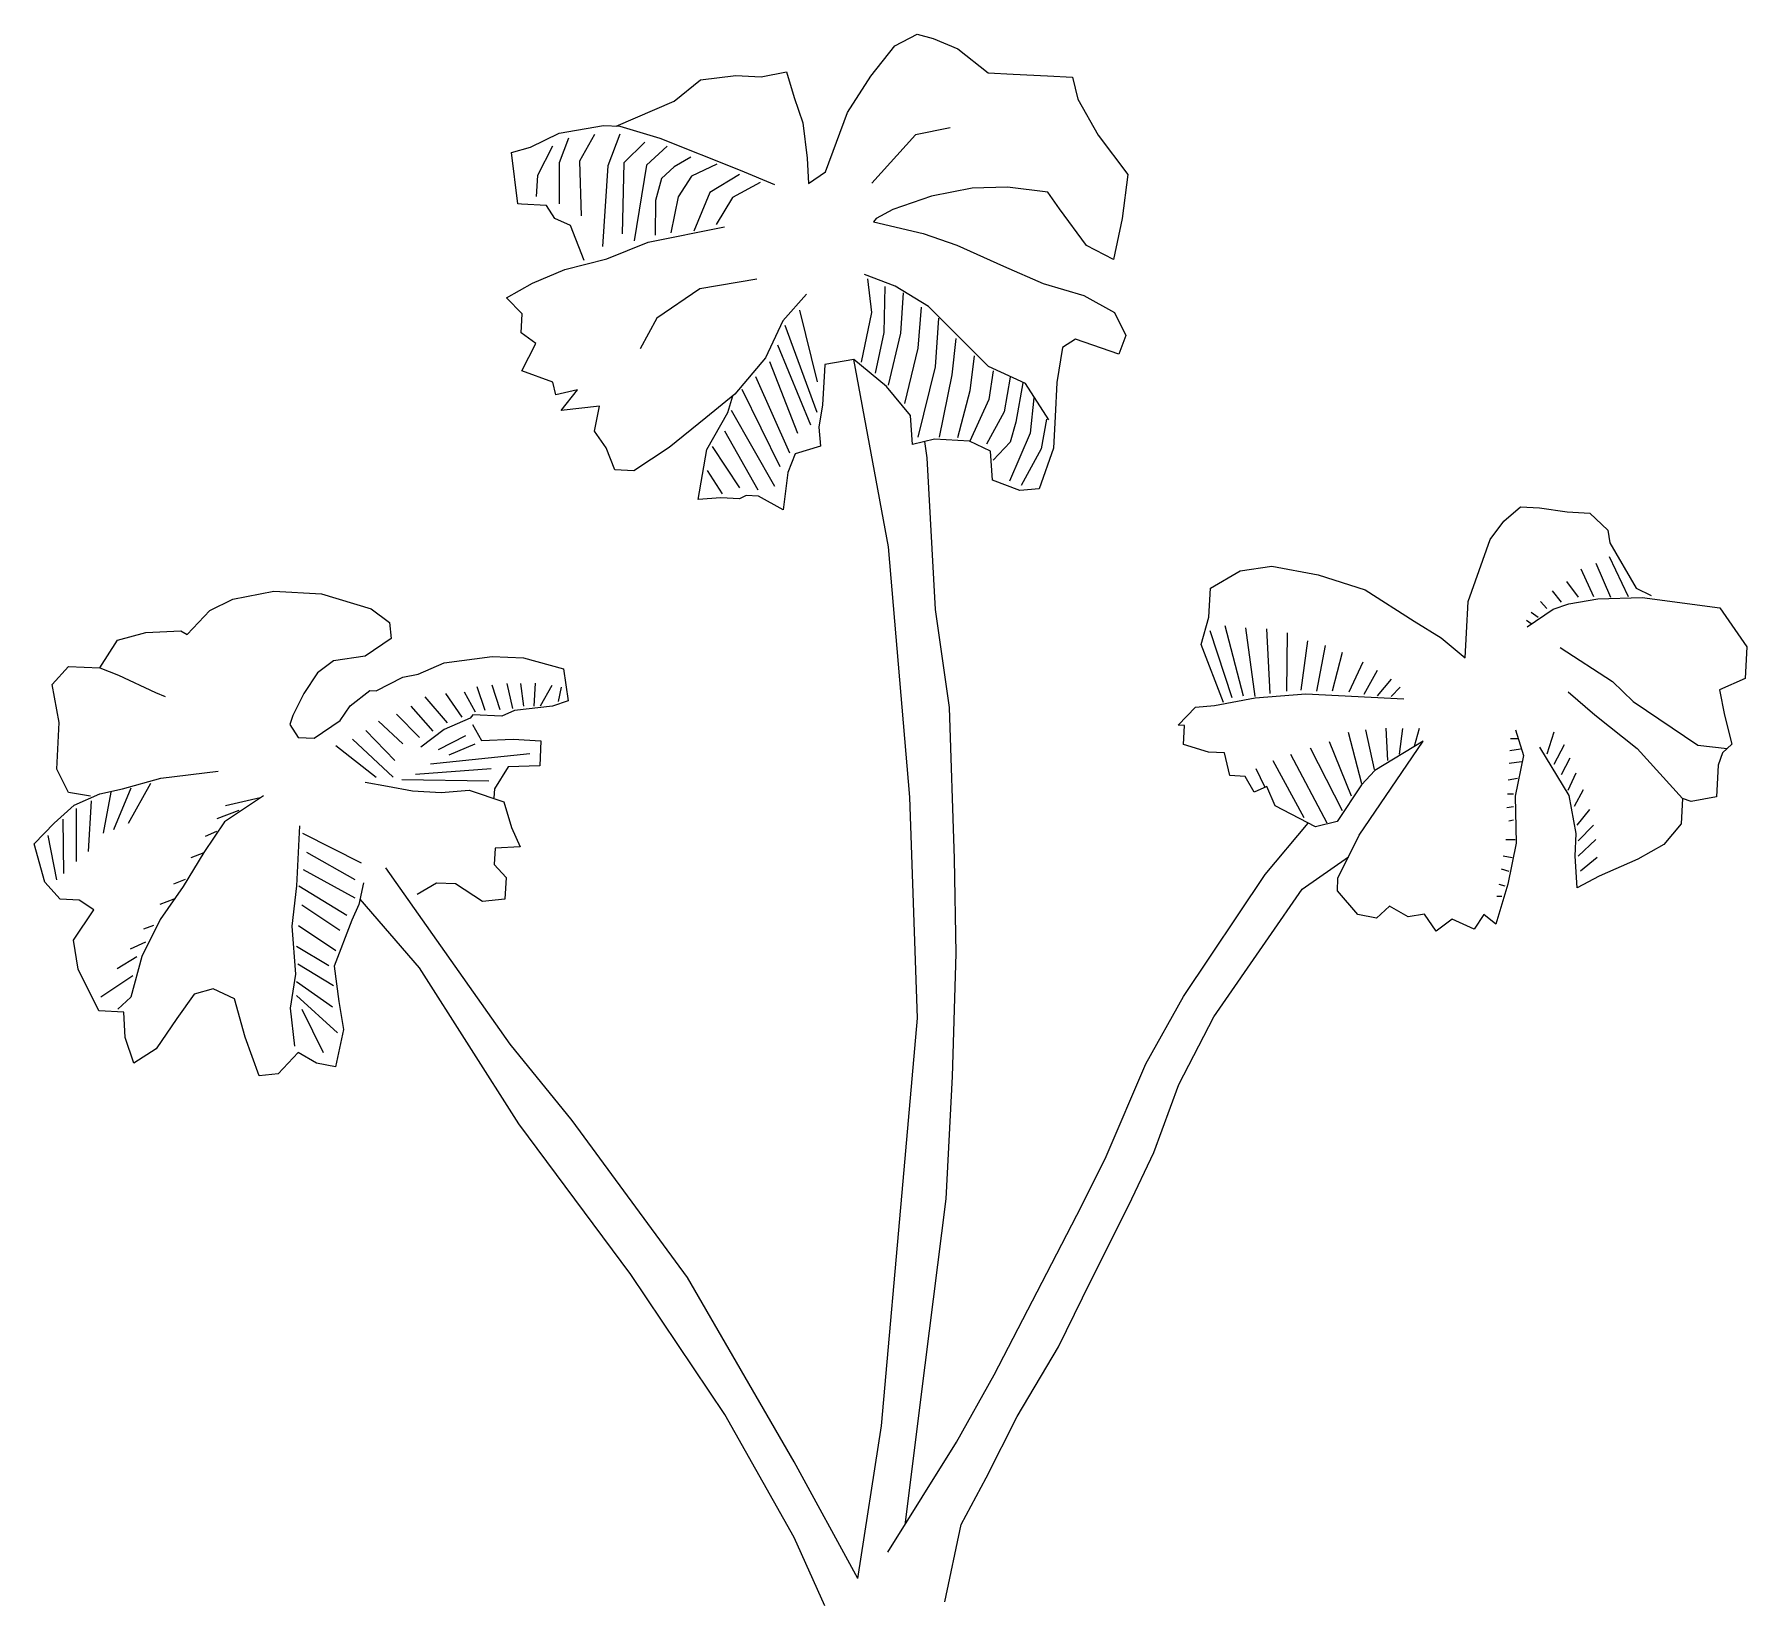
# Model space of a CAD drawing. Header units: millimetres. Extents: x 355.31 to 357.78, y 2540.4 to 2542.67.
import ezdxf

# ---------------------------------------------------------------- set-up
doc = ezdxf.new("R2010")
doc.units = ezdxf.units.MM
doc.header["$LTSCALE"] = 10
doc.layers.add('Vegetais', color=94, linetype='Continuous')

msp = doc.modelspace()

# ---------------------------------------------------------------- linework, layer by layer
at = {"layer": 'Vegetais'}
for p, q in [((356.5476, 2542.6553), (356.5796, 2542.6718)), ((356.5796, 2542.6718), (356.6027, 2542.6655)), ((356.5129, 2542.6115), (356.5476, 2542.6553)), ((356.6027, 2542.6655), (356.6383, 2542.6507)), ((356.6383, 2542.6507), (356.6821, 2542.616)), ((356.229, 2542.5752), (356.2669, 2542.6058)), ((356.2669, 2542.6058), (356.3179, 2542.6123)), ((356.3179, 2542.6123), (356.3543, 2542.6105)), ((356.3543, 2542.6105), (356.391, 2542.6177)), ((356.391, 2542.6177), (356.4021, 2542.5807)), ((356.479, 2542.5586), (356.5129, 2542.6115)), ((356.6821, 2542.616), (356.7184, 2542.6141)), ((356.7184, 2542.6141), (356.7677, 2542.6116)), ((356.7677, 2542.6116), (356.804, 2542.6098)), ((356.804, 2542.6098), (356.8115, 2542.5782)), ((356.1453, 2542.5392), (356.229, 2542.5752)), ((356.4021, 2542.5807), (356.4146, 2542.5437)), ((356.8115, 2542.5782), (356.8413, 2542.526)), ((356.4474, 2542.4732), (356.479, 2542.5586)), ((356.0216, 2542.509), (356.0629, 2542.529)), ((356.0629, 2542.529), (356.1271, 2542.5401)), ((356.1139, 2542.5269), (356.0922, 2542.4886)), ((356.1271, 2542.5401), (356.1505, 2542.5389)), ((356.1506, 2542.5277), (356.1331, 2542.4819)), ((356.1505, 2542.5389), (356.2081, 2542.5217)), ((356.4146, 2542.5437), (356.4211, 2542.4927)), ((356.5775, 2542.5264), (356.5141, 2542.4568)), ((356.6274, 2542.5368), (356.5775, 2542.5264)), ((356.8413, 2542.526), (356.8839, 2542.4692)), ((355.9939, 2542.5013), (356.0216, 2542.509)), ((356.0031, 2542.4268), (355.9939, 2542.5013)), ((356.0531, 2542.5102), (356.0314, 2542.4677)), ((356.0764, 2542.5219), (356.0631, 2542.4861)), ((356.1864, 2542.5161), (356.1564, 2542.4861)), ((356.2189, 2542.5102), (356.1889, 2542.4827)), ((356.2081, 2542.5217), (356.324, 2542.4755)), ((356.0631, 2542.4861), (356.0631, 2542.4269)), ((356.0922, 2542.4886), (356.0947, 2542.4094)), ((356.1331, 2542.4819), (356.1256, 2542.3652)), ((356.1564, 2542.4861), (356.1539, 2542.3835)), ((356.1889, 2542.4827), (356.1714, 2542.3735)), ((356.2289, 2542.4802), (356.2106, 2542.4635)), ((356.2531, 2542.4944), (356.2289, 2542.4802)), ((356.2906, 2542.4844), (356.2539, 2542.4669)), ((356.324, 2542.4755), (356.3737, 2542.4548)), ((356.4211, 2542.4927), (356.4231, 2542.4562)), ((356.4231, 2542.4562), (356.4474, 2542.4732)), ((356.0314, 2542.4677), (356.0297, 2542.4377)), ((356.2106, 2542.4635), (356.2022, 2542.4319)), ((356.2539, 2542.4669), (356.2347, 2542.4369)), ((356.3231, 2542.4694), (356.2806, 2542.4435)), ((356.3531, 2542.4577), (356.3131, 2542.436)), ((356.6594, 2542.4494), (356.6003, 2542.4381)), ((356.7101, 2542.4508), (356.6594, 2542.4494)), ((356.7683, 2542.4439), (356.7101, 2542.4508)), ((356.8839, 2542.4692), (356.8755, 2542.406)), ((356.0083, 2542.4265), (356.0031, 2542.4268)), ((356.0446, 2542.4247), (356.0083, 2542.4265)), ((356.0566, 2542.4059), (356.0446, 2542.4247)), ((356.2022, 2542.4319), (356.2014, 2542.3818)), ((356.2347, 2542.4369), (356.2239, 2542.3852)), ((356.2806, 2542.4435), (356.2572, 2542.3877)), ((356.3131, 2542.436), (356.2897, 2542.3969)), ((356.6003, 2542.4381), (356.5447, 2542.4188)), ((356.7852, 2542.4197), (356.7683, 2542.4439)), ((356.0795, 2542.3956), (356.0566, 2542.4059)), ((356.5207, 2542.4058), (356.5165, 2542.4008)), ((356.5165, 2542.4008), (356.5885, 2542.3841)), ((356.5447, 2542.4188), (356.5207, 2542.4058)), ((356.8242, 2542.367), (356.7852, 2542.4197)), ((356.8755, 2542.406), (356.8634, 2542.3468)), ((356.099, 2542.3452), (356.0795, 2542.3956)), ((356.1914, 2542.3717), (356.3017, 2542.3935)), ((356.5885, 2542.3841), (356.637, 2542.3674)), ((356.1317, 2542.3475), (356.1914, 2542.3717)), ((356.637, 2542.3674), (356.7043, 2542.3367)), ((356.8634, 2542.3468), (356.8242, 2542.367)), ((356.0246, 2542.3126), (356.0711, 2542.3323)), ((356.0711, 2542.3323), (356.1317, 2542.3475)), ((356.5482, 2542.3082), (356.5036, 2542.3247)), ((356.7043, 2542.3367), (356.7616, 2542.3117)), ((355.9871, 2542.2911), (356.0246, 2542.3126)), ((356.266, 2542.3043), (356.204, 2542.2619)), ((356.3485, 2542.3183), (356.266, 2542.3043)), ((356.5081, 2542.3185), (356.5139, 2542.2701)), ((356.5331, 2542.3076), (356.5314, 2542.241)), ((356.5961, 2542.2785), (356.5482, 2542.3082)), ((356.7616, 2542.3117), (356.8205, 2542.2944)), ((356.0093, 2542.2679), (355.9871, 2542.2911)), ((356.4202, 2542.2965), (356.3858, 2542.2579)), ((356.5597, 2542.2985), (356.5556, 2542.2401)), ((356.5856, 2542.2776), (356.5806, 2542.2184)), ((356.6827, 2542.1922), (356.5961, 2542.2785)), ((356.8205, 2542.2944), (356.8647, 2542.27)), ((356.008, 2542.2407), (356.0093, 2542.2679)), ((356.204, 2542.2619), (356.1797, 2542.2177)), ((356.3858, 2542.2579), (356.361, 2542.2046)), ((356.3889, 2542.2518), (356.4347, 2542.1259)), ((356.4097, 2542.2735), (356.4356, 2542.1701)), ((356.5139, 2542.2701), (356.4989, 2542.1984)), ((356.6106, 2542.2618), (356.6056, 2542.1918)), ((356.8647, 2542.27), (356.8812, 2542.2367)), ((356.0293, 2542.2253), (356.008, 2542.2407)), ((356.5314, 2542.241), (356.5189, 2542.1826)), ((356.5556, 2542.2401), (356.5381, 2542.1651)), ((356.6356, 2542.2326), (356.6297, 2542.1801)), ((356.8082, 2542.2313), (356.7894, 2542.2193)), ((356.8708, 2542.2099), (356.8082, 2542.2313)), ((356.8812, 2542.2367), (356.8708, 2542.2099)), ((356.0091, 2542.186), (356.0293, 2542.2253)), ((356.361, 2542.2046), (356.3167, 2542.1522)), ((356.3781, 2542.2234), (356.4256, 2542.1076)), ((356.4882, 2542.202), (356.4463, 2542.1951)), ((356.5357, 2542.1632), (356.4882, 2542.202)), ((356.5806, 2542.2184), (356.5614, 2542.1384)), ((356.6622, 2542.2076), (356.6556, 2542.1568)), ((356.7894, 2542.2193), (356.7816, 2542.169)), ((356.0537, 2542.1694), (356.0091, 2542.186)), ((356.3464, 2542.1776), (356.3956, 2542.0675)), ((356.3664, 2542.1993), (356.4072, 2542.0959)), ((356.4458, 2542.186), (356.4433, 2542.1367)), ((356.4463, 2542.1951), (356.4458, 2542.186)), ((356.6056, 2542.1918), (356.5806, 2542.0901)), ((356.6297, 2542.1801), (356.6114, 2542.0901)), ((356.7361, 2542.1674), (356.6827, 2542.1922)), ((356.6897, 2542.1859), (356.6831, 2542.1442)), ((356.7139, 2542.1768), (356.7056, 2542.1267)), ((356.058, 2542.151), (356.0537, 2542.1694)), ((356.0896, 2542.1585), (356.058, 2542.151)), ((356.066, 2542.1285), (356.0896, 2542.1585)), ((356.3167, 2542.1522), (356.2747, 2542.118)), ((356.3264, 2542.1593), (356.3814, 2542.0475)), ((356.5699, 2542.1212), (356.5357, 2542.1632)), ((356.6556, 2542.1568), (356.6381, 2542.0892)), ((356.7322, 2542.1684), (356.7222, 2542.1117)), ((356.7698, 2542.115), (356.7361, 2542.1674)), ((356.7816, 2542.169), (356.7791, 2542.1197)), ((356.1209, 2542.1348), (356.066, 2542.1285)), ((356.1139, 2542.0988), (356.1209, 2542.1348)), ((356.3063, 2542.1255), (356.3137, 2542.1497)), ((356.3114, 2542.1292), (356.3739, 2542.0192)), ((356.4433, 2542.1367), (356.4378, 2542.1045)), ((356.6831, 2542.1442), (356.6556, 2542.0842)), ((356.7481, 2542.1467), (356.7431, 2542.0959)), ((356.2747, 2542.118), (356.2218, 2542.0751)), ((356.2763, 2542.0724), (356.3063, 2542.1255)), ((356.4378, 2542.1045), (356.4403, 2542.0771)), ((356.573, 2542.0795), (356.5699, 2542.1212)), ((356.7056, 2542.1267), (356.6797, 2542.0801)), ((356.7222, 2542.1117), (356.7139, 2542.0826)), ((356.7664, 2542.1159), (356.7589, 2542.0734)), ((356.7791, 2542.1197), (356.7768, 2542.0743)), ((356.1308, 2542.0746), (356.1139, 2542.0988)), ((356.3014, 2542.0992), (356.3497, 2542.0142)), ((356.6046, 2542.0869), (356.573, 2542.0795)), ((356.5941, 2542.0602), (356.5906, 2542.0836)), ((356.6552, 2542.0844), (356.6046, 2542.0869)), ((356.6856, 2542.0698), (356.6552, 2542.0844)), ((356.7139, 2542.0826), (356.6897, 2542.0567)), ((356.7431, 2542.0959), (356.7131, 2542.0267)), ((356.1435, 2542.0427), (356.1308, 2542.0746)), ((356.2218, 2542.0751), (356.1707, 2542.0413)), ((356.2635, 2542.0002), (356.2763, 2542.0724)), ((356.2839, 2542.0767), (356.3231, 2542.0167)), ((356.4034, 2542.0659), (356.3929, 2542.0392)), ((356.4403, 2542.0771), (356.4034, 2542.0659)), ((356.6887, 2542.0281), (356.6856, 2542.0698)), ((356.7589, 2542.0734), (356.7297, 2542.02)), ((356.7768, 2542.0743), (356.7557, 2542.0156)), ((356.1707, 2542.0413), (356.1435, 2542.0427)), ((356.2764, 2542.0417), (356.2981, 2542.0084)), ((356.3929, 2542.0392), (356.3863, 2541.9849)), ((356.7282, 2542.0131), (356.6887, 2542.0281)), ((356.3327, 2542.0058), (356.3234, 2542.0011)), ((356.3509, 2542.0049), (356.3327, 2542.0058)), ((356.3863, 2541.9849), (356.3509, 2542.0049)), ((356.7557, 2542.0156), (356.7282, 2542.0131)), ((356.2962, 2542.0025), (356.2635, 2542.0002)), ((356.3234, 2542.0011), (356.2962, 2542.0025)), ((357.4266, 2541.9686), (357.451, 2541.9895)), ((357.451, 2541.9895), (357.4783, 2541.9881)), ((357.4783, 2541.9881), (357.5183, 2541.9822)), ((357.5183, 2541.9822), (357.5507, 2541.9805)), ((357.5507, 2541.9805), (357.5767, 2541.9558)), ((357.4071, 2541.9423), (357.4266, 2541.9686)), ((357.5767, 2541.9558), (357.5797, 2541.9375)), ((357.3752, 2541.8529), (357.4071, 2541.9423)), ((357.5797, 2541.9375), (357.618, 2541.8718)), ((357.5597, 2541.9083), (357.5806, 2541.8591)), ((357.5789, 2541.9175), (357.6064, 2541.86)), ((357.0031, 2541.8718), (357.046, 2541.8969)), ((357.046, 2541.8969), (357.0918, 2541.9037)), ((357.0918, 2541.9037), (357.1588, 2541.8912)), ((357.1588, 2541.8912), (357.2266, 2541.8696)), ((357.5172, 2541.8816), (357.5339, 2541.8591)), ((357.5381, 2541.9), (357.5564, 2541.86)), ((355.5587, 2541.8397), (355.592, 2541.8562)), ((355.592, 2541.8562), (355.6511, 2541.8675)), ((355.6511, 2541.8675), (355.7198, 2541.864)), ((355.7198, 2541.864), (355.7915, 2541.8422)), ((357.001, 2541.8303), (357.0031, 2541.8718)), ((357.2266, 2541.8696), (357.2971, 2541.8244)), ((357.4964, 2541.8683), (357.5097, 2541.8516)), ((357.5206, 2541.8495), (357.5626, 2541.8564)), ((357.5626, 2541.8564), (357.6264, 2541.8584)), ((357.618, 2541.8718), (357.6395, 2541.8616)), ((357.6264, 2541.8584), (357.7387, 2541.8436)), ((355.5258, 2541.8049), (355.5587, 2541.8397)), ((355.7915, 2541.8422), (355.8178, 2541.8226)), ((356.9899, 2541.7906), (357.001, 2541.8303)), ((357.3729, 2541.8076), (357.3752, 2541.8529)), ((357.4605, 2541.8161), (357.4981, 2541.8415)), ((357.4664, 2541.8375), (357.4764, 2541.83)), ((357.4797, 2541.8525), (357.4889, 2541.8425)), ((357.4981, 2541.8415), (357.5206, 2541.8495)), ((357.7387, 2541.8436), (357.7774, 2541.7871)), ((355.4253, 2541.797), (355.4661, 2541.808)), ((355.4661, 2541.808), (355.5169, 2541.8106)), ((355.5169, 2541.8106), (355.5258, 2541.8049)), ((355.8178, 2541.8226), (355.8205, 2541.7991)), ((357.0022, 2541.8108), (357.0339, 2541.7141)), ((357.0239, 2541.8183), (357.0506, 2541.7166)), ((357.0539, 2541.8149), (357.0672, 2541.7157)), ((357.0839, 2541.8133), (357.0889, 2541.7199)), ((357.1139, 2541.8074), (357.1131, 2541.7232)), ((357.2971, 2541.8244), (357.3362, 2541.8003)), ((357.3711, 2541.7713), (357.3729, 2541.8076)), ((357.4597, 2541.8258), (357.4664, 2541.8208)), ((355.3998, 2541.7567), (355.4253, 2541.797)), ((355.8205, 2541.7991), (355.7828, 2541.7737)), ((357.0221, 2541.7071), (356.9899, 2541.7906)), ((357.1431, 2541.7958), (357.1339, 2541.7249)), ((357.1689, 2541.7891), (357.1564, 2541.7232)), ((357.3362, 2541.8003), (357.3711, 2541.7713)), ((357.5083, 2541.7864), (357.5838, 2541.7371)), ((357.7774, 2541.7871), (357.7751, 2541.7417)), ((355.331, 2541.7329), (355.3545, 2541.759)), ((355.3545, 2541.759), (355.3998, 2541.7567)), ((355.3998, 2541.7567), (355.4266, 2541.7463)), ((355.737, 2541.7669), (355.714, 2541.7499)), ((355.7828, 2541.7737), (355.737, 2541.7669)), ((355.8595, 2541.7477), (355.8967, 2541.7641)), ((355.8967, 2541.7641), (355.9661, 2541.7735)), ((355.9661, 2541.7735), (356.0115, 2541.7712)), ((356.0115, 2541.7712), (356.0692, 2541.7553)), ((357.1931, 2541.7791), (357.1789, 2541.7232)), ((357.2231, 2541.7649), (357.2031, 2541.7216)), ((355.3412, 2541.6778), (355.331, 2541.7329)), ((355.4266, 2541.7463), (355.4799, 2541.7215)), ((355.714, 2541.7499), (355.6943, 2541.7197)), ((355.7985, 2541.7235), (355.8372, 2541.7437)), ((355.8372, 2541.7437), (355.8595, 2541.7477)), ((355.9656, 2541.7324), (355.9772, 2541.6966)), ((355.9872, 2541.7341), (355.9956, 2541.6982)), ((356.0072, 2541.7341), (356.0114, 2541.7016)), ((356.0281, 2541.7349), (356.0264, 2541.7016)), ((356.0522, 2541.7316), (356.0356, 2541.7016)), ((356.0692, 2541.7553), (356.0759, 2541.7095)), ((357.2439, 2541.7533), (357.2247, 2541.7182)), ((357.2639, 2541.7407), (357.2439, 2541.7166)), ((357.5838, 2541.7371), (357.6136, 2541.7083)), ((357.7751, 2541.7417), (357.7379, 2541.7254)), ((355.4799, 2541.7215), (355.4939, 2541.7156)), ((355.4939, 2541.7156), (355.4939, 2541.7156)), ((355.6943, 2541.7197), (355.6784, 2541.688)), ((355.761, 2541.702), (355.7894, 2541.724)), ((355.7894, 2541.724), (355.7985, 2541.7235)), ((355.8689, 2541.7149), (355.9014, 2541.6774)), ((355.8989, 2541.7199), (355.9222, 2541.6857)), ((355.9256, 2541.7224), (355.9414, 2541.6932)), ((355.9439, 2541.7299), (355.9556, 2541.6957)), ((356.0759, 2541.7095), (356.0534, 2541.7015)), ((356.0656, 2541.7291), (356.0614, 2541.7082)), ((357.0089, 2541.7025), (357.0679, 2541.7138)), ((357.0679, 2541.7138), (357.141, 2541.7192)), ((357.141, 2541.7192), (357.2823, 2541.7121)), ((357.2772, 2541.7291), (357.2639, 2541.7157)), ((357.5194, 2541.7222), (357.558, 2541.689)), ((357.6136, 2541.7083), (357.7066, 2541.6451)), ((357.7379, 2541.7254), (357.7452, 2541.6886)), ((355.6784, 2541.688), (355.6739, 2541.6753)), ((355.7469, 2541.6807), (355.761, 2541.702)), ((355.8281, 2541.6899), (355.8614, 2541.6565)), ((355.8489, 2541.7016), (355.8806, 2541.6657)), ((355.9343, 2541.6842), (355.8971, 2541.6679)), ((355.9384, 2541.6892), (355.9343, 2541.6842)), ((355.9799, 2541.6871), (355.9384, 2541.6892)), ((355.9985, 2541.6952), (355.9799, 2541.6871)), ((356.0534, 2541.7015), (355.9985, 2541.6952)), ((356.9567, 2541.674), (356.9814, 2541.7)), ((356.9814, 2541.7), (357.0089, 2541.7025)), ((357.558, 2541.689), (357.6192, 2541.6404)), ((357.7452, 2541.6886), (357.756, 2541.6465)), ((355.3378, 2541.6104), (355.3412, 2541.6778)), ((355.6739, 2541.6753), (355.6859, 2541.6565)), ((355.7092, 2541.6553), (355.7469, 2541.6807)), ((355.7839, 2541.6666), (355.8256, 2541.6232)), ((355.8022, 2541.6799), (355.8372, 2541.6474)), ((355.8971, 2541.6679), (355.8633, 2541.6423)), ((355.8889, 2541.639), (355.9281, 2541.659)), ((355.9377, 2541.6749), (355.9509, 2541.6521)), ((356.9658, 2541.6735), (356.9567, 2541.674)), ((356.9644, 2541.6463), (356.9658, 2541.6735)), ((357.2022, 2541.6641), (357.2214, 2541.5899)), ((357.2272, 2541.6674), (357.2397, 2541.6099)), ((357.2564, 2541.6699), (357.2589, 2541.6232)), ((357.2806, 2541.6691), (357.2756, 2541.6324)), ((357.3047, 2541.6691), (357.2972, 2541.6432)), ((357.4438, 2541.6675), (357.455, 2541.6305)), ((357.4989, 2541.6641), (357.4889, 2541.6324)), ((355.6859, 2541.6565), (355.7092, 2541.6553)), ((355.7406, 2541.6449), (355.7989, 2541.599)), ((355.7647, 2541.654), (355.8231, 2541.599)), ((355.8772, 2541.6182), (356.0206, 2541.6332)), ((355.9039, 2541.6315), (355.9414, 2541.6474)), ((355.9509, 2541.6521), (355.9964, 2541.6537)), ((355.9964, 2541.6537), (356.0366, 2541.6517)), ((356.0366, 2541.6517), (356.0348, 2541.6154)), ((357.0003, 2541.6354), (356.9644, 2541.6463)), ((357.0236, 2541.6342), (357.0003, 2541.6354)), ((357.031, 2541.6013), (357.0236, 2541.6342)), ((357.1472, 2541.6415), (357.1931, 2541.5507)), ((357.1747, 2541.6507), (357.2064, 2541.5723)), ((357.2177, 2541.5152), (357.3104, 2541.6509)), ((357.3104, 2541.6509), (357.2407, 2541.6089)), ((357.4353, 2541.6378), (357.4506, 2541.6399)), ((357.4362, 2541.6549), (357.4464, 2541.6549)), ((357.5209, 2541.5726), (357.4789, 2541.6423)), ((357.5139, 2541.6457), (357.4989, 2541.6174)), ((357.6192, 2541.6404), (357.6845, 2541.5682)), ((357.7066, 2541.6451), (357.7492, 2541.6403)), ((357.7424, 2541.6342), (357.7363, 2541.6163)), ((357.756, 2541.6465), (357.7424, 2541.6342)), ((355.3543, 2541.5771), (355.3378, 2541.6104)), ((355.488, 2541.5976), (355.5704, 2541.6077)), ((355.8556, 2541.6032), (355.9647, 2541.6115)), ((355.9892, 2541.6138), (355.9694, 2541.5823)), ((356.0348, 2541.6154), (355.9892, 2541.6138)), ((357.0689, 2541.6115), (357.0814, 2541.5857)), ((357.0931, 2541.6232), (357.1381, 2541.5407)), ((357.1189, 2541.6324), (357.1714, 2541.5332)), ((357.2407, 2541.6089), (357.2214, 2541.5878)), ((357.4344, 2541.6195), (357.4522, 2541.6215)), ((357.455, 2541.6305), (357.4429, 2541.5714)), ((357.5222, 2541.6265), (357.5097, 2541.6024)), ((357.7363, 2541.6163), (357.734, 2541.5709)), ((355.4447, 2541.5832), (355.4197, 2541.5232)), ((355.4326, 2541.5822), (355.488, 2541.5976)), ((355.4731, 2541.5899), (355.4406, 2541.5323)), ((355.7827, 2541.5918), (355.8149, 2541.5862)), ((355.8149, 2541.5862), (355.851, 2541.5792)), ((355.8356, 2541.5957), (355.9614, 2541.594)), ((357.0531, 2541.6002), (357.031, 2541.6013)), ((357.0662, 2541.5774), (357.0531, 2541.6002)), ((357.0848, 2541.5856), (357.0662, 2541.5774)), ((357.0964, 2541.5577), (357.0848, 2541.5856)), ((357.2214, 2541.5878), (357.1862, 2541.535)), ((357.4331, 2541.5953), (357.4464, 2541.5974)), ((357.5306, 2541.6049), (357.5189, 2541.5798)), ((355.3339, 2541.5326), (355.3625, 2541.5585)), ((355.3865, 2541.5715), (355.3543, 2541.5771)), ((355.3625, 2541.5585), (355.3997, 2541.5748)), ((355.3872, 2541.5648), (355.3831, 2541.4915)), ((355.3997, 2541.5748), (355.4326, 2541.5822)), ((355.4156, 2541.5773), (355.4047, 2541.5182)), ((355.6361, 2541.5719), (355.5796, 2541.5345)), ((355.6314, 2541.569), (355.5813, 2541.5579)), ((355.851, 2541.5792), (355.8925, 2541.5771)), ((355.8925, 2541.5771), (355.9329, 2541.5802)), ((355.9329, 2541.5802), (355.9828, 2541.5634)), ((355.9694, 2541.5823), (355.9688, 2541.5693)), ((355.9828, 2541.5634), (355.9939, 2541.5265)), ((357.432, 2541.5748), (357.4406, 2541.5748)), ((357.4429, 2541.5714), (357.4446, 2541.5037)), ((357.5311, 2541.5175), (357.5209, 2541.5726)), ((357.5414, 2541.5807), (357.5281, 2541.5565)), ((357.6845, 2541.5682), (357.6826, 2541.5319)), ((357.6972, 2541.5637), (357.6845, 2541.5682)), ((357.734, 2541.5709), (357.6972, 2541.5637)), ((355.3464, 2541.5382), (355.3472, 2541.4598)), ((355.3656, 2541.554), (355.3656, 2541.4773)), ((355.5796, 2541.5345), (355.5501, 2541.4905)), ((355.6006, 2541.5507), (355.5687, 2541.539)), ((357.1547, 2541.5275), (357.0964, 2541.5577)), ((357.1862, 2541.535), (357.1547, 2541.5275)), ((357.431, 2541.5554), (357.4406, 2541.5565)), ((357.4341, 2541.5359), (357.4406, 2541.5373)), ((357.5506, 2541.5523), (357.5322, 2541.5298)), ((355.3051, 2541.5029), (355.3339, 2541.5326)), ((355.3247, 2541.5148), (355.3372, 2541.4506)), ((355.5681, 2541.5207), (355.5516, 2541.5133)), ((355.6841, 2541.4421), (355.6885, 2541.5289)), ((355.6922, 2541.5182), (355.7772, 2541.4756)), ((355.9939, 2541.5265), (356.0068, 2541.4985)), ((357.1873, 2541.453), (357.2177, 2541.5152)), ((357.4298, 2541.509), (357.4431, 2541.509)), ((357.5295, 2541.4851), (357.5311, 2541.5175)), ((357.5564, 2541.5298), (357.5339, 2541.5073)), ((357.5597, 2541.509), (357.5339, 2541.4848)), ((357.6826, 2541.5319), (357.6577, 2541.502)), ((355.3205, 2541.4475), (355.3051, 2541.5029)), ((355.5501, 2541.4905), (355.5203, 2541.4413)), ((355.5497, 2541.4898), (355.5311, 2541.4824)), ((355.6981, 2541.4906), (355.7681, 2541.4515)), ((355.9703, 2541.4965), (355.9691, 2541.4731)), ((356.0068, 2541.4985), (355.9703, 2541.4965)), ((357.4259, 2541.4853), (357.4389, 2541.4831)), ((357.4446, 2541.5037), (357.4325, 2541.4445)), ((357.5324, 2541.4394), (357.5295, 2541.4851)), ((357.6577, 2541.502), (357.6202, 2541.4805)), ((355.6931, 2541.4656), (355.7681, 2541.4248)), ((355.9691, 2541.4731), (355.9863, 2541.4541)), ((357.4229, 2541.4669), (357.4339, 2541.4631)), ((357.5614, 2541.4831), (357.5372, 2541.4631)), ((357.6202, 2541.4805), (357.5644, 2541.456)), ((355.3426, 2541.423), (355.3205, 2541.4475)), ((355.5203, 2541.4413), (355.4867, 2541.3936)), ((355.5231, 2541.4515), (355.5059, 2541.4445)), ((355.6773, 2541.3839), (355.6841, 2541.4421)), ((355.6872, 2541.4423), (355.7564, 2541.3998)), ((355.7805, 2541.4463), (355.7738, 2541.4154)), ((355.8858, 2541.4462), (355.8577, 2541.4294)), ((355.9131, 2541.4448), (355.8858, 2541.4462)), ((355.9521, 2541.4194), (355.9131, 2541.4448)), ((355.9863, 2541.4541), (355.9847, 2541.4229)), ((357.1864, 2541.4349), (357.1873, 2541.453)), ((357.2159, 2541.4009), (357.1864, 2541.4349)), ((357.4325, 2541.4445), (357.4153, 2541.3869)), ((357.4193, 2541.4445), (357.4281, 2541.4423)), ((357.5644, 2541.456), (357.5324, 2541.4394)), ((355.3699, 2541.4216), (355.3426, 2541.423)), ((355.3912, 2541.4075), (355.3699, 2541.4216)), ((355.5064, 2541.4231), (355.4863, 2541.415)), ((355.6914, 2541.4148), (355.7464, 2541.3781)), ((355.7738, 2541.4154), (355.7635, 2541.3926)), ((355.9847, 2541.4229), (355.9521, 2541.4194)), ((357.2619, 2541.4128), (357.2429, 2541.3956)), ((357.2885, 2541.3972), (357.2619, 2541.4128)), ((357.4165, 2541.4273), (357.4239, 2541.4273)), ((355.3617, 2541.3635), (355.3912, 2541.4075)), ((355.4867, 2541.3936), (355.4606, 2541.3403)), ((355.7635, 2541.3926), (355.7381, 2541.3263)), ((357.2429, 2541.3956), (357.2159, 2541.4009)), ((357.3121, 2541.4012), (357.2885, 2541.3972)), ((357.329, 2541.3769), (357.3121, 2541.4012)), ((357.352, 2541.394), (357.329, 2541.3769)), ((357.3837, 2541.3794), (357.352, 2541.394)), ((357.3978, 2541.4008), (357.3837, 2541.3794)), ((357.4153, 2541.3869), (357.3978, 2541.4008)), ((355.3687, 2541.3216), (355.3617, 2541.3635)), ((355.4656, 2541.3606), (355.4435, 2541.3506)), ((355.4772, 2541.3848), (355.4629, 2541.3798)), ((355.6829, 2541.3148), (355.6773, 2541.3839)), ((355.6864, 2541.3848), (355.7406, 2541.3489)), ((355.4531, 2541.3398), (355.4248, 2541.3225)), ((355.4606, 2541.3403), (355.4446, 2541.2813)), ((355.6839, 2541.3548), (355.7306, 2541.3272)), ((355.3981, 2541.2616), (355.3687, 2541.3216)), ((355.4472, 2541.3122), (355.4014, 2541.2814)), ((355.6752, 2541.2657), (355.6829, 2541.3148)), ((355.6856, 2541.3297), (355.7372, 2541.2981)), ((355.7381, 2541.3263), (355.7446, 2541.2752)), ((355.5635, 2541.2935), (355.5359, 2541.2858)), ((355.594, 2541.279), (355.5635, 2541.2935)), ((355.6839, 2541.3039), (355.7356, 2541.2672)), ((355.4344, 2541.2597), (355.3981, 2541.2616)), ((355.4446, 2541.2813), (355.4256, 2541.2641)), ((355.5359, 2541.2858), (355.5107, 2541.2507)), ((355.6094, 2541.2236), (355.594, 2541.279)), ((355.6815, 2541.2108), (355.6752, 2541.2657)), ((355.6839, 2541.2839), (355.7431, 2541.2297)), ((355.6914, 2541.2639), (355.7222, 2541.2014)), ((355.7446, 2541.2752), (355.7516, 2541.2346)), ((355.4365, 2541.2232), (355.4344, 2541.2597)), ((355.5107, 2541.2507), (355.4812, 2541.2067)), ((355.4489, 2541.1862), (355.4365, 2541.2232)), ((355.63, 2541.168), (355.6094, 2541.2236)), ((355.7516, 2541.2346), (355.7398, 2541.1806)), ((355.4812, 2541.2067), (355.4489, 2541.1862)), ((355.6863, 2541.2015), (355.6574, 2541.1705)), ((355.7128, 2541.1859), (355.6863, 2541.2015)), ((355.6574, 2541.1705), (355.63, 2541.168)), ((355.7398, 2541.1806), (355.7128, 2541.1859))]:
    msp.add_line(p, q, dxfattribs=at)
at = {"layer": 'Vegetais', "color": 34}
for p, q in [((356.5382, 2541.9317), (356.4882, 2542.202)), ((356.6064, 2541.8412), (356.5941, 2542.0602)), ((356.5693, 2541.5701), (356.5382, 2541.9317)), ((356.6266, 2541.6998), (356.6064, 2541.8412)), ((356.6337, 2541.4811), (356.6266, 2541.6998)), ((356.5804, 2541.2511), (356.5693, 2541.5701)), ((357.0823, 2541.4583), (357.1443, 2541.5328)), ((357.1358, 2541.4374), (357.2025, 2541.4841)), ((355.9923, 2541.2133), (355.8128, 2541.468)), ((356.6359, 2541.3445), (356.6337, 2541.4811)), ((356.9642, 2541.2823), (357.0823, 2541.4583)), ((357.0868, 2541.3671), (357.1358, 2541.4374)), ((355.8614, 2541.3239), (355.7754, 2541.4228)), ((357.0082, 2541.2528), (357.0868, 2541.3671)), ((356.6308, 2541.1667), (356.6359, 2541.3445)), ((356.0047, 2541.0983), (355.8614, 2541.3239)), ((356.9099, 2541.185), (356.9642, 2541.2823)), ((356.5594, 2541.0156), (356.5804, 2541.2511)), ((356.9577, 2541.1553), (357.0082, 2541.2528)), ((356.0816, 2541.1035), (355.9923, 2541.2133)), ((356.6218, 2540.9903), (356.6308, 2541.1667)), ((356.8524, 2541.0514), (356.9099, 2541.185)), ((356.9216, 2541.057), (356.9577, 2541.1553)), ((356.1665, 2540.8808), (356.0047, 2541.0983)), ((356.2482, 2540.8767), (356.0816, 2541.1035)), ((356.8176, 2540.9804), (356.8524, 2541.0514)), ((356.8852, 2540.9809), (356.9216, 2541.057)), ((356.5285, 2540.6623), (356.5594, 2541.0156)), ((356.5915, 2540.7501), (356.6218, 2540.9903)), ((356.7672, 2540.8829), (356.8176, 2540.9804)), ((356.8302, 2540.8706), (356.8852, 2540.9809)), ((356.3019, 2540.679), (356.1665, 2540.8808)), ((356.4024, 2540.6102), (356.2482, 2540.8767)), ((356.6908, 2540.736), (356.7672, 2540.8829)), ((356.7839, 2540.7767), (356.8302, 2540.8706)), ((356.7242, 2540.6758), (356.7839, 2540.7767)), ((356.5622, 2540.5195), (356.5915, 2540.7501)), ((356.6365, 2540.6386), (356.6908, 2540.736)), ((356.4021, 2540.501), (356.3019, 2540.679)), ((356.6794, 2540.5871), (356.7242, 2540.6758)), ((356.494, 2540.4418), (356.5285, 2540.6623)), ((356.5375, 2540.4799), (356.6365, 2540.6386)), ((356.494, 2540.4418), (356.4024, 2540.6102)), ((356.6435, 2540.52), (356.6794, 2540.5871)), ((356.6196, 2540.4081), (356.6435, 2540.52)), ((356.4465, 2540.4026), (356.4021, 2540.501))]:
    msp.add_line(p, q, dxfattribs=at)

doc.saveas('drawing.dxf')
